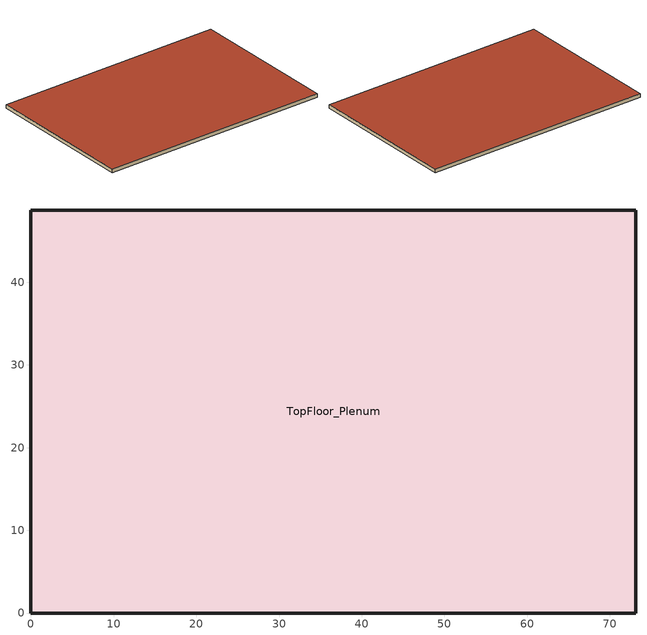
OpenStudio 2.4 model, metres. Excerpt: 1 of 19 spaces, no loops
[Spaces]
TopFloor_Plenum
 floor to Core_top: 68.53,44.16 68.53,4.57 4.57,4.57 4.57,44.16 z46.34
 floor to Perimeter_top_ZN_3: 73.11,48.74 68.53,44.16 4.57,44.16 0,48.74 z46.34
 floor to Perimeter_top_ZN_2: 73.11,48.74 73.11,0 68.53,4.57 68.53,44.16 z46.34
 floor to Perimeter_top_ZN_1: 68.53,4.57 73.11,0 0,0 4.57,4.57 z46.34
 floor to Perimeter_top_ZN_4: 0,48.74 4.57,44.16 4.57,4.57 0,0 z46.34
 wall outside: 73.11,0 73.11,48.74 0,48.74 0,0 73.11,0 z46.34:47.56
 roof outside: 73.11,0 73.11,48.74 0,48.74 0,0 z47.56
[Site]
Memphis International Ap: Latitude {deg}=35.07; Longitude {deg}=-89.98; Time Zone {hr}=-6; Elevation {m}=81; Terrain=City
[Building]
DOE Ref 1980-2004-LargeOffice-ASHRAE 169-2006-3A created: 2017-05-02 14:35:08 -0700: North Axis {deg}=0; Default Construction Set=DOE Ref 1980-2004 - Office - ASHRAE 169-2006-3A; Standards Building Type=LargeOffice
[ClimateZones]
Climate Zone Institution Name 1=ASHRAE; Climate Zone Document Name 1=ANSI/ASHRAE Standard 169; Climate Zone Document Year 1=2006; Climate Zone Value 1=3A; Climate Zone Institution Name 2=CEC; Climate Zone Document Name 2=California Climate Zone Descriptions; Climate Zone Document Year 2=1995
[Site:GroundTemperature:BuildingSurface]
19.963, 19.905, 19.939, 20.453, 22.043, 22.528, 22.672, 22.78, 22.808, 21.178, 20.28, 20.042
[Site:WaterMainsTemperature]
Calculation Method=Correlation; Annual Average Outdoor Air Temperature {C}=16.975; Maximum Difference In Monthly Average Outdoor Air Temperatures {deltaC}=24.2
[SizingPeriod:DesignDay] Barometric Pressure {Pa}=100356; Sky Clearness=0; Rain Indicator=0; Snow Indicator=0; Day of Month=21; Daylight Saving Time Indicator=0; Humidity Indicating Type=Wetbulb; Dry-Bulb Temperature Range Modifier Type=DefaultMultipliers
Name | Maximum Dry-Bulb Temperature {C} | Daily Dry-Bulb Temperature Range {deltaC} | Humidity Indicating Conditions at Maximum Dry-Bulb | Wind Speed {m/s} | Wind Direction {deg} | Month | Day Type | Solar Model Indicator | ASHRAE Taub | ASHRAE Taud
Memphis International Ap Ann Htg 99.6% Condns DB | -8.3 | 0 | -8.3 | 4.1 | 0 | 1 | WinterDesignDay | ASHRAEClearSky
Memphis International Ap Ann Clg .4% Condns DB=>MWB | 35.6 | 9.2 | 25.2 | 3.8 | 240 | 7 | SummerDesignDay | ASHRAETau | 0.512 | 1.892
[Material:NoMass] Thermal Absorptance=0.9; Solar Absorptance=0.7
Name | Roughness | Thermal Resistance {m2-K/W} | Visible Absorptance
CP02 CARPET PAD | VeryRough | 0.21648 | 0.8
Typical Insulation R-1.06 | Smooth | 0.18664 | 0.7
Typical Carpet Pad | Smooth | 0.21648 | 0.8
Typical Insulation R-12.77 | Smooth | 2.24922 | 0.7
Typical Insulation R-5.44 | Smooth | 0.958542 | 0.7
Typical Insulation | Smooth | 0.0282222 | 0.7
[Material]
Name | Roughness | Thickness {m} | Conductivity {W/m-K} | Density {kg/m3} | Specific Heat {J/kg-K} | Thermal Absorptance | Solar Absorptance | Visible Absorptance
100mm Normalweight concrete floor | MediumSmooth | 0.1016 | 2.31 | 2322 | 832
G01 13mm gypsum board | Smooth | 0.0127 | 0.16 | 800 | 1090 | 0.9 | 0.7 | 0.5
4 in. Normalweight Concrete Floor | MediumRough | 0.1016 | 2.31 | 2322 | 832 | 0.9 | 0.7 | 0.7
1IN Stucco | Smooth | 0.0253 | 0.6918 | 1858 | 837 | 0.9 | 0.7 | 0.92
8IN CONCRETE HW RefBldg | Rough | 0.2032 | 1.311 | 2240 | 836.8 | 0.9 | 0.7 | 0.7
1/2IN Gypsum | Smooth | 0.0127 | 0.16 | 784.9 | 830 | 0.9 | 0.4 | 0.4
Roof Membrane | VeryRough | 0.0095 | 0.16 | 1121.29 | 1460 | 0.9 | 0.77 | 0.7
Metal Roof Surface; F08 Metal surface | Smooth | 0.0008 | 45.28 | 7824 | 500 | 0.9 | 0.7 | 0.7
HW CONCRETE | Rough | 0.1016 | 1.31125 | 2240 | 837.36 | 0.9 | 0.7 | 0.7
8 in. Concrete Block Basement Wall | MediumRough | 0.2032 | 1.326 | 1842 | 912 | 0.9 | 0.7 | 0.7
G05 25mm wood | MediumSmooth | 0.0254 | 0.15 | 608 | 1630 | 0.9 | 0.5 | 0.5
[Construction]
Typical Insulated Exterior Mass Floor: Typical Insulation R-1.06, 4 in. Normalweight Concrete Floor, Typical Carpet Pad
Typical Insulated Exterior Mass Wall R-3.45: 1IN Stucco, 8IN CONCRETE HW RefBldg, Typical Insulation R-1.06, 1/2IN Gypsum
Typical IEAD Roof R-13.89: Roof Membrane, Typical Insulation R-12.77, Metal Roof Surface
Typical Interior Floor: 100mm Normalweight concrete floor, CP02 CARPET PAD
Typical Interior Wall: G01 13mm gypsum board, G01 13mm gypsum board
Typical Interior Ceiling: CP02 CARPET PAD, 100mm Normalweight concrete floor
ext-slab-mass: HW CONCRETE, CP02 CARPET PAD
Typical Insulated Basement Mass Wall R-6.99: Typical Insulation R-5.44, 8 in. Concrete Block Basement Wall
U 0.72 SHGC 0.25 Simple Glazing Window: U 0.72 SHGC 0.25 Simple Glazing
Typical Insulated Metal Door: F08 Metal surface, Typical Insulation
Typical Overhead Door: Typical Insulation
Typical Interior Window: Clear 3mm
Typical Interior Door; Typical Interior Partition: G05 25mm wood
ExtWindow View Glass Tint 3: View Glass Clear Tint 3
[DefaultConstructionSet]
DOE Ref 1980-2004 - Office - ASHRAE 169-2006-3A: Default Exterior Surface Constructions=Default Surface Constructions 1; Default Interior Surface Constructions=Default Surface Constructions 2; Default Ground Contact Surface Constructions=Default Surface Constructions 3; Default Exterior SubSurface Constructions=Default Sub Surface Constructions 1; Default Interior SubSurface Constructions=Default Sub Surface Constructions 2; Interior Partition Construction=Typical Interior Partition
[DefaultSurfaceConstructions]
Name | Floor Construction | Wall Construction | Roof Ceiling Construction
Default Surface Constructions 1 | Typical Insulated Exterior Mass Floor | Typical Insulated Exterior Mass Wall R-3.45 | Typical IEAD Roof R-13.89
Default Surface Constructions 2 | Typical Interior Floor | Typical Interior Wall | Typical Interior Ceiling
Default Surface Constructions 3 | ext-slab-mass | Typical Insulated Basement Mass Wall R-6.99
[DefaultSubSurfaceConstructions]
Name | Fixed Window Construction | Operable Window Construction | Door Construction | Overhead Door Construction | Tubular Daylight Dome Construction | Tubular Daylight Diffuser Construction
Default Sub Surface Constructions 1 | U 0.72 SHGC 0.25 Simple Glazing Window | U 0.72 SHGC 0.25 Simple Glazing Window | Typical Insulated Metal Door | Typical Overhead Door | Typical Interior Window | Typical Interior Window
Default Sub Surface Constructions 2 | Typical Interior Window | Typical Interior Window | Typical Interior Door
[WindowMaterial:SimpleGlazingSystem]
Name | U-Factor {W/m2-K} | Solar Heat Gain Coefficient | Visible Transmittance
U 0.72 SHGC 0.25 Simple Glazing | 4.08835 | 0.25 | 0.13
View Glass Clear Tint 3 | 1.646696 | 0.11 | 0.06
[WindowMaterial:Glazing]
Clear 3mm: Optical Data Type=SpectralAverage; Thickness {m}=0.003; Solar Transmittance at Normal Incidence=0.837; Front Side Solar Reflectance at Normal Incidence=0.075; Back Side Solar Reflectance at Normal Incidence=0.075; Visible Transmittance at Normal Incidence=0.898; Front Side Visible Reflectance at Normal Incidence=0.081; Back Side Visible Reflectance at Normal Incidence=0.081; Infrared Transmittance at Normal Incidence=0; Front Side Infrared Hemispherical Emissivity=0.84; Back Side Infrared Hemispherical Emissivity=0.84; Conductivity {W/m-K}=0.9; Dirt Correction Factor for Solar and Visible Transmittance=1; Solar Diffusing=No
[Space]
TopFloor_Plenum: Thermal Zone=TopFloor_Plenum ZN; Part of Total Floor Area=No
[ThermalZone]
TopFloor_Plenum ZN: Use Ideal Air Loads=No
[Sizing:Zone] Zone Cooling Design Supply Air Temperature Input Method=SupplyAirTemperature; Zone Cooling Design Supply Air Temperature Difference {deltaC}=11.11; Zone Heating Design Supply Air Temperature Input Method=SupplyAirTemperature; Zone Heating Design Supply Air Temperature {C}=40; Zone Heating Design Supply Air Temperature Difference {deltaC}=11.11; Zone Cooling Design Supply Air Humidity Ratio {kg-H2O/kg-air}=0.0085; Zone Heating Design Supply Air Humidity Ratio {kg-H2O/kg-air}=0.008; Heating Design Air Flow Method=DesignDay; Dedicated Outdoor Air System Control Strategy=NeutralSupplyAir
Name | Zone Cooling Design Supply Air Temperature {C} | Cooling Design Air Flow Method | Account for Dedicated Outdoor Air System | Dedicated Outdoor Air Low Setpoint Temperature for Design {C} | Dedicated Outdoor Air High Setpoint Temperature for Design {C}
Perimeter_top_ZN_3 ZN; Perimeter_bot_ZN_3 ZN; Perimeter_mid_ZN_2 ZN; Perimeter_bot_ZN_1 ZN; Core_bottom ZN; Perimeter_bot_ZN_2 ZN; Perimeter_bot_ZN_4 ZN; Perimeter_top_ZN_2 ZN; Core_mid ZN; Perimeter_top_ZN_4 ZN; Perimeter_mid_ZN_4 ZN; Perimeter_mid_ZN_1 ZN; Basement ZN; Perimeter_mid_ZN_3 ZN; Core_top ZN; Perimeter_top_ZN_1 ZN | 12.8 | DesignDayWithLimit | Yes | 15.5556 | 18.3333
GroundFloor_Plenum ZN; TopFloor_Plenum ZN; MidFloor_Plenum ZN | 14 | DesignDay | No | autosize | autosize
[Exterior:Lights:Definition]
Name | Design Level {W}
NonDimming Exterior Lights Def | 61595
Fuel equipment 1 Def | 244443
[Exterior:Lights]
Name | Exterior Lights Definition | Schedule | Control Option
NonDimming Exterior Lights Def | NonDimming Exterior Lights Def | Always On | AstronomicalClock
Fuel equipment 1 | Fuel equipment 1 Def | Large Office BLDG ELEVATORS | ScheduleNameOnly
[ShadingControl]
SwitchableGlazing View Glass Tint 1 to 3: Shading Type=SwitchableGlazing; Construction with Shading=ExtWindow View Glass Tint 3
[Schedule:Ruleset]
Name | Default Day Schedule | Summer Design Day Schedule | Winter Design Day Schedule
Always On | Always On Default
Large Office BLDG ELEVATORS | Large Office BLDG ELEVATORS Default | Large Office BLDG ELEVATORS Summer Design Day | Large Office BLDG ELEVATORS Winter Design Day
[Schedule:Day]
Always On Default: 24, 0, 1
Large Office BLDG ELEVATORS Default; Large Office BLDG ELEVATORS Winter Design Day; Large Office BLDG ELEVATORS Summer Design Day: 4, 0, 0.05, 5, 0, 0.1, 6, 0, 0.2, 7, 0, 0.4, 9, 0, 0.5, 10, 0, 0.35, 16, 0, 0.15, 17, 0, 0.35, 19, 0, 0.5, 21, 0, 0.4, 22, 0, 0.3, 23, 0, 0.2, 24, 0, 0.1
